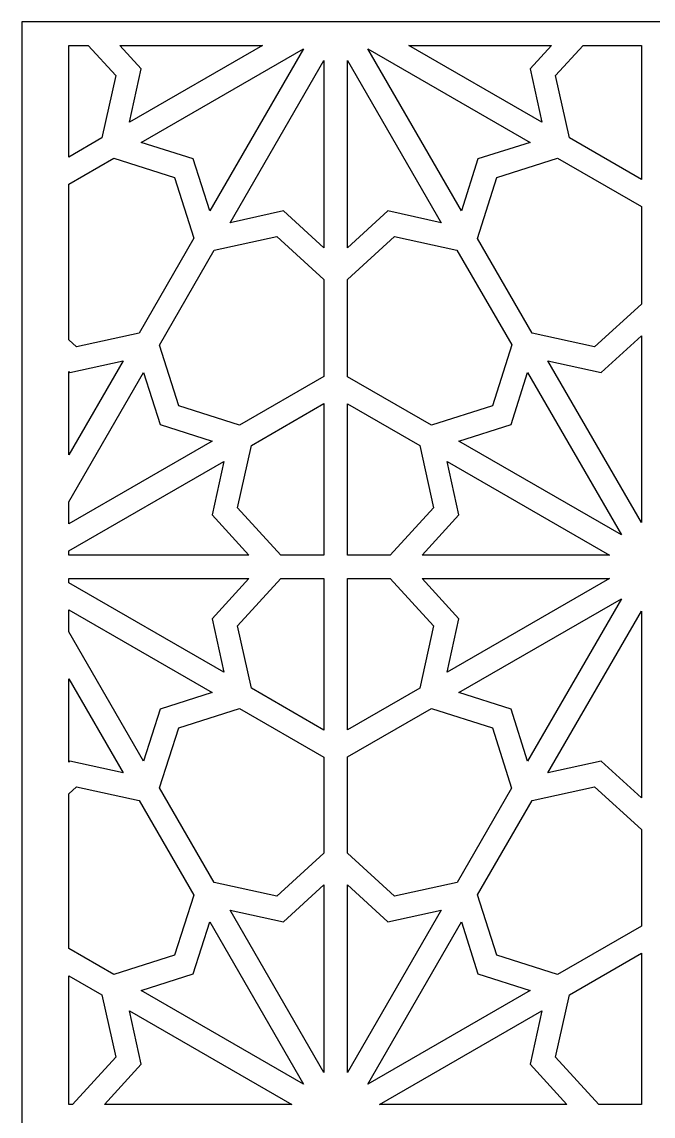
# Model space of a CAD drawing. Header units: centimetres. Extents: x -9.7 to 9.3, y -9.5 to 8.4.
# Drawn here: x 0.19 to 4.8, y 0.41 to 8.41 of the extents above; entities that cross this region are included whole.
import ezdxf

# ---------------------------------------------------------------- set-up
doc = ezdxf.new("R2010")
doc.units = ezdxf.units.CM
doc.header["$MEASUREMENT"] = 0
doc.layers.add('layer 1', color=7, linetype='Continuous')

msp = doc.modelspace()

# ---------------------------------------------------------------- linework, layer by layer
at = {"layer": 'layer 1', "color": 142}
for points, knots in [([(0.18538, -9.53857), (0.18538, -9.53857), (0.18538, 8.40606), (0.18538, 8.40606), (0.18538, 8.40606), (0.18538, 8.40606), (9.32914, 8.40606), (9.32914, 8.40606), (9.32914, 8.40606), (9.32914, 8.40606), (9.32914, 8.3587), (9.32914, 8.3587), (9.32914, 8.3587), (9.32914, 8.3587), (9.32914, 7.26911), (9.32914, 7.26911), (9.32914, 7.26911), (9.32914, 7.26911), (9.32914, 7.07114), (9.32914, 7.07114), (9.32914, 7.07114), (9.32914, 7.07114), (9.32914, 6.323), (9.32914, 6.323), (9.32914, 6.323), (9.32914, 6.323), (9.32914, 6.09078), (9.32914, 6.09078), (9.32914, 6.09078), (9.32914, 6.09078), (9.32914, 4.78451), (9.32914, 4.78451), (9.32914, 4.78451), (9.32914, 4.78451), (9.32914, 4.06155), (9.32914, 4.06155), (9.32914, 4.06155), (9.32914, 4.06155), (9.32914, 2.75528), (9.32914, 2.75528), (9.32914, 2.75528), (9.32914, 2.75528), (9.32914, 2.52306), (9.32914, 2.52306), (9.32914, 2.52306), (9.32914, 2.52306), (9.32914, 1.78148), (9.32914, 1.78148), (9.32914, 1.78148), (9.32914, 1.78148), (9.32914, 1.58351), (9.32914, 1.58351), (9.32914, 1.58351), (9.32914, 1.58351), (9.32914, 0.49392), (9.32914, 0.49392), (9.32914, 0.49392), (9.32914, 0.49392), (9.32914, 0.32248), (9.32914, 0.32248), (9.32914, 0.32248), (9.32914, 0.32248), (9.32914, -0.76711), (9.32914, -0.76711), (9.32914, -0.76711), (9.32914, -0.76711), (9.32914, -0.96508), (9.32914, -0.96508), (9.32914, -0.96508), (9.32914, -0.96508), (9.32914, -1.70574), (9.32914, -1.70574), (9.32914, -1.70574), (9.32914, -1.70574), (9.32914, -1.93796), (9.32914, -1.93796), (9.32914, -1.93796), (9.32914, -1.93796), (9.32914, -3.24423), (9.32914, -3.24423), (9.32914, -3.24423), (9.32914, -3.24423), (9.32914, -3.96719), (9.32914, -3.96719), (9.32914, -3.96719), (9.32914, -3.96719), (9.32914, -5.27346), (9.32914, -5.27346), (9.32914, -5.27346), (9.32914, -5.27346), (9.32914, -5.50567), (9.32914, -5.50567), (9.32914, -5.50567), (9.32914, -5.50567), (9.32914, -6.25475), (9.32914, -6.25475), (9.32914, -6.25475), (9.32914, -6.25475), (9.32914, -6.45272), (9.32914, -6.45272), (9.32914, -6.45272), (9.32914, -6.45272), (9.32914, -7.5423), (9.32914, -7.5423), (9.32914, -7.5423), (9.32914, -7.5423), (9.32914, -7.71375), (9.32914, -7.71375), (9.32914, -7.71375), (9.32914, -7.71375), (9.32914, -8.80333), (9.32914, -8.80333), (9.32914, -8.80333), (9.32914, -8.80333), (9.32914, -9.0013), (9.32914, -9.0013), (9.32914, -9.0013), (9.32914, -9.0013), (9.32914, -9.53857), (9.32914, -9.53857), (9.32914, -9.53857), (9.32914, -9.53857), (8.32404, -9.53857), (8.32404, -9.53857), (8.32404, -9.53857), (8.32404, -9.53857), (8.12607, -9.53857), (8.12607, -9.53857), (8.12607, -9.53857), (8.12607, -9.53857), (7.22014, -9.53857), (7.22014, -9.53857), (7.22014, -9.53857), (7.22014, -9.53857), (7.02387, -9.53857), (7.02387, -9.53857), (7.02387, -9.53857), (7.02387, -9.53857), (6.11794, -9.53857), (6.11794, -9.53857), (6.11794, -9.53857), (6.11794, -9.53857), (5.91997, -9.53857), (5.91997, -9.53857), (5.91997, -9.53857), (5.91997, -9.53857), (4.8823, -9.53857), (4.8823, -9.53857), (4.8823, -9.53857), (4.8823, -9.53857), (4.71085, -9.53857), (4.71085, -9.53857), (4.71085, -9.53857), (4.71085, -9.53857), (3.67953, -9.53857), (3.67953, -9.53857), (3.67953, -9.53857), (3.67953, -9.53857), (3.48156, -9.53857), (3.48156, -9.53857), (3.48156, -9.53857), (3.48156, -9.53857), (2.57563, -9.53857), (2.57563, -9.53857), (2.57563, -9.53857), (2.57563, -9.53857), (2.37935, -9.53857), (2.37935, -9.53857), (2.37935, -9.53857), (2.37935, -9.53857), (1.47342, -9.53857), (1.47342, -9.53857), (1.47342, -9.53857), (1.47342, -9.53857), (1.27545, -9.53857), (1.27545, -9.53857), (1.27545, -9.53857), (1.27545, -9.53857), (0.24027, -9.53857), (0.24027, -9.53857), (0.24027, -9.53857), (0.24027, -9.53857), (0.18538, -9.53857), (0.18538, -9.53857)], [0, 0, 0, 0, 0.0212766, 0.0212766, 0.0212766, 0.0212766, 0.0425532, 0.0425532, 0.0425532, 0.0425532, 0.0638298, 0.0638298, 0.0638298, 0.0638298, 0.0851064, 0.0851064, 0.0851064, 0.0851064, 0.106383, 0.106383, 0.106383, 0.106383, 0.1276596, 0.1276596, 0.1276596, 0.1276596, 0.1489362, 0.1489362, 0.1489362, 0.1489362, 0.1702128, 0.1702128, 0.1702128, 0.1702128, 0.1914894, 0.1914894, 0.1914894, 0.1914894, 0.212766, 0.212766, 0.212766, 0.212766, 0.2340426, 0.2340426, 0.2340426, 0.2340426, 0.2553191, 0.2553191, 0.2553191, 0.2553191, 0.2765957, 0.2765957, 0.2765957, 0.2765957, 0.2978723, 0.2978723, 0.2978723, 0.2978723, 0.3191489, 0.3191489, 0.3191489, 0.3191489, 0.3404255, 0.3404255, 0.3404255, 0.3404255, 0.3617021, 0.3617021, 0.3617021, 0.3617021, 0.3829787, 0.3829787, 0.3829787, 0.3829787, 0.4042553, 0.4042553, 0.4042553, 0.4042553, 0.4255319, 0.4255319, 0.4255319, 0.4255319, 0.4468085, 0.4468085, 0.4468085, 0.4468085, 0.4680851, 0.4680851, 0.4680851, 0.4680851, 0.4893617, 0.4893617, 0.4893617, 0.4893617, 0.5106383, 0.5106383, 0.5106383, 0.5106383, 0.5319149, 0.5319149, 0.5319149, 0.5319149, 0.5531915, 0.5531915, 0.5531915, 0.5531915, 0.5744681, 0.5744681, 0.5744681, 0.5744681, 0.5957447, 0.5957447, 0.5957447, 0.5957447, 0.6170213, 0.6170213, 0.6170213, 0.6170213, 0.6382979, 0.6382979, 0.6382979, 0.6382979, 0.6595745, 0.6595745, 0.6595745, 0.6595745, 0.6808511, 0.6808511, 0.6808511, 0.6808511, 0.7021277, 0.7021277, 0.7021277, 0.7021277, 0.7234043, 0.7234043, 0.7234043, 0.7234043, 0.7446809, 0.7446809, 0.7446809, 0.7446809, 0.7659574, 0.7659574, 0.7659574, 0.7659574, 0.787234, 0.787234, 0.787234, 0.787234, 0.8085106, 0.8085106, 0.8085106, 0.8085106, 0.8297872, 0.8297872, 0.8297872, 0.8297872, 0.8510638, 0.8510638, 0.8510638, 0.8510638, 0.8723404, 0.8723404, 0.8723404, 0.8723404, 0.893617, 0.893617, 0.893617, 0.893617, 0.9148936, 0.9148936, 0.9148936, 0.9148936, 0.9361702, 0.9361702, 0.9361702, 0.9361702, 0.9574468, 0.9574468, 0.9574468, 0.9574468, 1, 1, 1, 1]), ([(0.66896, 8.23462), (0.66896, 8.23462), (0.52827, 8.23462), (0.52827, 8.23462), (0.52827, 8.23462), (0.52827, 8.23462), (0.52827, 7.41803), (0.52827, 7.41803), (0.52827, 7.41803), (0.52827, 7.41803), (0.77022, 7.55772), (0.77022, 7.55772), (0.77022, 7.55772), (0.77022, 7.55772), (0.87062, 8.01387), (0.87062, 8.01387), (0.87062, 8.01387), (0.87062, 8.01387), (0.66896, 8.23462), (0.66896, 8.23462)], [0, 0, 0, 0, 0.1666667, 0.1666667, 0.1666667, 0.1666667, 0.3333333, 0.3333333, 0.3333333, 0.3333333, 0.5, 0.5, 0.5, 0.5, 0.6666667, 0.6666667, 0.6666667, 0.6666667, 1, 1, 1, 1]), ([(1.94265, 8.23462), (1.94265, 8.23462), (0.90117, 8.23462), (0.90117, 8.23462), (0.90117, 8.23462), (0.90117, 8.23462), (1.05717, 8.06385), (1.05717, 8.06385), (1.05717, 8.06385), (1.05717, 8.06385), (0.97133, 7.67382), (0.97133, 7.67382), (0.97133, 7.67382), (0.97133, 7.67382), (1.94265, 8.23462), (1.94265, 8.23462)], [0, 0, 0, 0, 0.2, 0.2, 0.2, 0.2, 0.4, 0.4, 0.4, 0.4, 0.6, 0.6, 0.6, 0.6, 1, 1, 1, 1]), ([(1.55841, 7.02398), (1.55841, 7.02398), (2.24329, 8.21022), (2.24329, 8.21022), (2.24329, 8.21022), (2.24329, 8.21022), (1.05705, 7.52535), (1.05705, 7.52535), (1.05705, 7.52535), (1.05705, 7.52535), (1.43775, 7.40468), (1.43775, 7.40468), (1.43775, 7.40468), (1.43775, 7.40468), (1.55841, 7.02398), (1.55841, 7.02398)], [0, 0, 0, 0, 0.2, 0.2, 0.2, 0.2, 0.4, 0.4, 0.4, 0.4, 0.6, 0.6, 0.6, 0.6, 1, 1, 1, 1]), ([(3.89792, 7.52535), (3.89792, 7.52535), (2.71169, 8.21022), (2.71169, 8.21022), (2.71169, 8.21022), (2.71169, 8.21022), (3.39656, 7.02398), (3.39656, 7.02398), (3.39656, 7.02398), (3.39656, 7.02398), (3.51723, 7.40468), (3.51723, 7.40468), (3.51723, 7.40468), (3.51723, 7.40468), (3.89792, 7.52535), (3.89792, 7.52535)], [0, 0, 0, 0, 0.2, 0.2, 0.2, 0.2, 0.4, 0.4, 0.4, 0.4, 0.6, 0.6, 0.6, 0.6, 1, 1, 1, 1]), ([(4.0538, 8.23462), (4.0538, 8.23462), (3.01233, 8.23462), (3.01233, 8.23462), (3.01233, 8.23462), (3.01233, 8.23462), (3.98365, 7.67382), (3.98365, 7.67382), (3.98365, 7.67382), (3.98365, 7.67382), (3.8978, 8.06385), (3.8978, 8.06385), (3.8978, 8.06385), (3.8978, 8.06385), (4.0538, 8.23462), (4.0538, 8.23462)], [0, 0, 0, 0, 0.2, 0.2, 0.2, 0.2, 0.4, 0.4, 0.4, 0.4, 0.6, 0.6, 0.6, 0.6, 1, 1, 1, 1]), ([(4.71085, 8.23462), (4.71085, 8.23462), (4.28602, 8.23462), (4.28602, 8.23462), (4.28602, 8.23462), (4.28602, 8.23462), (4.08435, 8.01387), (4.08435, 8.01387), (4.08435, 8.01387), (4.08435, 8.01387), (4.18475, 7.55772), (4.18475, 7.55772), (4.18475, 7.55772), (4.18475, 7.55772), (4.71085, 7.25397), (4.71085, 7.25397), (4.71085, 7.25397), (4.71085, 7.25397), (4.71085, 8.23462), (4.71085, 8.23462)], [0, 0, 0, 0, 0.1666667, 0.1666667, 0.1666667, 0.1666667, 0.3333333, 0.3333333, 0.3333333, 0.3333333, 0.5, 0.5, 0.5, 0.5, 0.6666667, 0.6666667, 0.6666667, 0.6666667, 1, 1, 1, 1]), ([(2.39176, 6.75475), (2.39176, 6.75475), (2.39176, 8.1245), (2.39176, 8.1245), (2.39176, 8.1245), (2.39176, 8.1245), (1.70689, 6.93826), (1.70689, 6.93826), (1.70689, 6.93826), (1.70689, 6.93826), (2.09692, 7.02411), (2.09692, 7.02411), (2.09692, 7.02411), (2.09692, 7.02411), (2.39176, 6.75475), (2.39176, 6.75475)], [0, 0, 0, 0, 0.2, 0.2, 0.2, 0.2, 0.4, 0.4, 0.4, 0.4, 0.6, 0.6, 0.6, 0.6, 1, 1, 1, 1]), ([(2.56321, 8.1245), (2.56321, 8.1245), (2.56321, 6.75475), (2.56321, 6.75475), (2.56321, 6.75475), (2.56321, 6.75475), (2.85806, 7.02411), (2.85806, 7.02411), (2.85806, 7.02411), (2.85806, 7.02411), (3.24809, 6.93826), (3.24809, 6.93826), (3.24809, 6.93826), (3.24809, 6.93826), (2.56321, 8.1245), (2.56321, 8.1245)], [0, 0, 0, 0, 0.2, 0.2, 0.2, 0.2, 0.4, 0.4, 0.4, 0.4, 0.6, 0.6, 0.6, 0.6, 1, 1, 1, 1]), ([(0.52827, 6.08181), (0.52827, 6.08181), (0.5851, 6.0299), (0.5851, 6.0299), (0.5851, 6.0299), (0.5851, 6.0299), (1.04125, 6.13029), (1.04125, 6.13029), (1.04125, 6.13029), (1.04125, 6.13029), (1.44188, 6.82421), (1.44188, 6.82421), (1.44188, 6.82421), (1.44188, 6.82421), (1.30118, 7.26811), (1.30118, 7.26811), (1.30118, 7.26811), (1.30118, 7.26811), (0.85595, 7.40924), (0.85595, 7.40924), (0.85595, 7.40924), (0.85595, 7.40924), (0.52827, 7.22006), (0.52827, 7.22006), (0.52827, 7.22006), (0.52827, 7.22006), (0.52827, 6.08181), (0.52827, 6.08181)], [0, 0, 0, 0, 0.125, 0.125, 0.125, 0.125, 0.25, 0.25, 0.25, 0.25, 0.375, 0.375, 0.375, 0.375, 0.5, 0.5, 0.5, 0.5, 0.625, 0.625, 0.625, 0.625, 0.75, 0.75, 0.75, 0.75, 1, 1, 1, 1]), ([(4.71085, 6.34298), (4.71085, 6.34298), (4.71085, 7.056), (4.71085, 7.056), (4.71085, 7.056), (4.71085, 7.056), (4.09903, 7.40924), (4.09903, 7.40924), (4.09903, 7.40924), (4.09903, 7.40924), (3.65379, 7.26811), (3.65379, 7.26811), (3.65379, 7.26811), (3.65379, 7.26811), (3.51267, 6.82288), (3.51267, 6.82288), (3.51267, 6.82288), (3.51267, 6.82288), (3.91261, 6.13016), (3.91261, 6.13016), (3.91261, 6.13016), (3.91261, 6.13016), (4.36813, 6.0299), (4.36813, 6.0299), (4.36813, 6.0299), (4.36813, 6.0299), (4.71085, 6.34298), (4.71085, 6.34298)], [0, 0, 0, 0, 0.125, 0.125, 0.125, 0.125, 0.25, 0.25, 0.25, 0.25, 0.375, 0.375, 0.375, 0.375, 0.5, 0.5, 0.5, 0.5, 0.625, 0.625, 0.625, 0.625, 0.75, 0.75, 0.75, 0.75, 1, 1, 1, 1]), ([(2.39176, 5.81367), (2.39176, 5.81367), (2.39176, 6.52254), (2.39176, 6.52254), (2.39176, 6.52254), (2.39176, 6.52254), (2.04693, 6.83755), (2.04693, 6.83755), (2.04693, 6.83755), (2.04693, 6.83755), (1.59078, 6.73716), (1.59078, 6.73716), (1.59078, 6.73716), (1.59078, 6.73716), (1.19015, 6.04324), (1.19015, 6.04324), (1.19015, 6.04324), (1.19015, 6.04324), (1.33085, 5.59934), (1.33085, 5.59934), (1.33085, 5.59934), (1.33085, 5.59934), (1.77608, 5.45821), (1.77608, 5.45821), (1.77608, 5.45821), (1.77608, 5.45821), (2.39176, 5.81367), (2.39176, 5.81367)], [0, 0, 0, 0, 0.125, 0.125, 0.125, 0.125, 0.25, 0.25, 0.25, 0.25, 0.375, 0.375, 0.375, 0.375, 0.5, 0.5, 0.5, 0.5, 0.625, 0.625, 0.625, 0.625, 0.75, 0.75, 0.75, 0.75, 1, 1, 1, 1]), ([(2.56321, 6.52254), (2.56321, 6.52254), (2.56321, 5.81267), (2.56321, 5.81267), (2.56321, 5.81267), (2.56321, 5.81267), (3.17715, 5.45821), (3.17715, 5.45821), (3.17715, 5.45821), (3.17715, 5.45821), (3.62238, 5.59934), (3.62238, 5.59934), (3.62238, 5.59934), (3.62238, 5.59934), (3.76351, 6.04457), (3.76351, 6.04457), (3.76351, 6.04457), (3.76351, 6.04457), (3.36356, 6.73729), (3.36356, 6.73729), (3.36356, 6.73729), (3.36356, 6.73729), (2.90804, 6.83755), (2.90804, 6.83755), (2.90804, 6.83755), (2.90804, 6.83755), (2.56321, 6.52254), (2.56321, 6.52254)], [0, 0, 0, 0, 0.125, 0.125, 0.125, 0.125, 0.25, 0.25, 0.25, 0.25, 0.375, 0.375, 0.375, 0.375, 0.5, 0.5, 0.5, 0.5, 0.625, 0.625, 0.625, 0.625, 0.75, 0.75, 0.75, 0.75, 1, 1, 1, 1]), ([(4.02809, 5.92919), (4.02809, 5.92919), (4.71085, 4.74661), (4.71085, 4.74661), (4.71085, 4.74661), (4.71085, 4.74661), (4.71085, 6.11077), (4.71085, 6.11077), (4.71085, 6.11077), (4.71085, 6.11077), (4.41812, 5.84334), (4.41812, 5.84334), (4.41812, 5.84334), (4.41812, 5.84334), (4.02809, 5.92919), (4.02809, 5.92919)], [0, 0, 0, 0, 0.2, 0.2, 0.2, 0.2, 0.4, 0.4, 0.4, 0.4, 0.6, 0.6, 0.6, 0.6, 1, 1, 1, 1]), ([(0.52827, 5.2418), (0.52827, 5.2418), (0.92514, 5.92919), (0.92514, 5.92919), (0.92514, 5.92919), (0.92514, 5.92919), (0.53511, 5.84334), (0.53511, 5.84334), (0.53511, 5.84334), (0.53511, 5.84334), (0.52827, 5.84959), (0.52827, 5.84959), (0.52827, 5.84959), (0.52827, 5.84959), (0.52827, 5.2418), (0.52827, 5.2418)], [0, 0, 0, 0, 0.2, 0.2, 0.2, 0.2, 0.4, 0.4, 0.4, 0.4, 0.6, 0.6, 0.6, 0.6, 1, 1, 1, 1]), ([(1.07362, 5.84347), (1.07362, 5.84347), (0.52827, 4.89891), (0.52827, 4.89891), (0.52827, 4.89891), (0.52827, 4.89891), (0.52827, 4.73779), (0.52827, 4.73779), (0.52827, 4.73779), (0.52827, 4.73779), (1.57498, 5.3421), (1.57498, 5.3421), (1.57498, 5.3421), (1.57498, 5.3421), (1.19428, 5.46277), (1.19428, 5.46277), (1.19428, 5.46277), (1.19428, 5.46277), (1.07362, 5.84347), (1.07362, 5.84347)], [0, 0, 0, 0, 0.1666667, 0.1666667, 0.1666667, 0.1666667, 0.3333333, 0.3333333, 0.3333333, 0.3333333, 0.5, 0.5, 0.5, 0.5, 0.6666667, 0.6666667, 0.6666667, 0.6666667, 1, 1, 1, 1]), ([(3.37825, 5.3421), (3.37825, 5.3421), (4.56449, 4.65723), (4.56449, 4.65723), (4.56449, 4.65723), (4.56449, 4.65723), (3.87961, 5.84347), (3.87961, 5.84347), (3.87961, 5.84347), (3.87961, 5.84347), (3.75895, 5.46277), (3.75895, 5.46277), (3.75895, 5.46277), (3.75895, 5.46277), (3.37825, 5.3421), (3.37825, 5.3421)], [0, 0, 0, 0, 0.2, 0.2, 0.2, 0.2, 0.4, 0.4, 0.4, 0.4, 0.6, 0.6, 0.6, 0.6, 1, 1, 1, 1]), ([(2.39176, 4.50875), (2.39176, 4.50875), (2.39176, 5.61571), (2.39176, 5.61571), (2.39176, 5.61571), (2.39176, 5.61571), (1.86181, 5.30974), (1.86181, 5.30974), (1.86181, 5.30974), (1.86181, 5.30974), (1.76141, 4.85359), (1.76141, 4.85359), (1.76141, 4.85359), (1.76141, 4.85359), (2.07643, 4.50875), (2.07643, 4.50875), (2.07643, 4.50875), (2.07643, 4.50875), (2.39176, 4.50875), (2.39176, 4.50875)], [0, 0, 0, 0, 0.1666667, 0.1666667, 0.1666667, 0.1666667, 0.3333333, 0.3333333, 0.3333333, 0.3333333, 0.5, 0.5, 0.5, 0.5, 0.6666667, 0.6666667, 0.6666667, 0.6666667, 1, 1, 1, 1]), ([(2.56321, 5.6147), (2.56321, 5.6147), (2.56321, 4.50875), (2.56321, 4.50875), (2.56321, 4.50875), (2.56321, 4.50875), (2.8768, 4.50875), (2.8768, 4.50875), (2.8768, 4.50875), (2.8768, 4.50875), (3.19182, 4.85359), (3.19182, 4.85359), (3.19182, 4.85359), (3.19182, 4.85359), (3.09142, 5.30974), (3.09142, 5.30974), (3.09142, 5.30974), (3.09142, 5.30974), (2.56321, 5.6147), (2.56321, 5.6147)], [0, 0, 0, 0, 0.1666667, 0.1666667, 0.1666667, 0.1666667, 0.3333333, 0.3333333, 0.3333333, 0.3333333, 0.5, 0.5, 0.5, 0.5, 0.6666667, 0.6666667, 0.6666667, 0.6666667, 1, 1, 1, 1]), ([(0.52827, 4.50875), (0.52827, 4.50875), (1.84421, 4.50875), (1.84421, 4.50875), (1.84421, 4.50875), (1.84421, 4.50875), (1.57486, 4.8036), (1.57486, 4.8036), (1.57486, 4.8036), (1.57486, 4.8036), (1.6607, 5.19363), (1.6607, 5.19363), (1.6607, 5.19363), (1.6607, 5.19363), (0.52827, 4.53982), (0.52827, 4.53982), (0.52827, 4.53982), (0.52827, 4.53982), (0.52827, 4.50875), (0.52827, 4.50875)], [0, 0, 0, 0, 0.1666667, 0.1666667, 0.1666667, 0.1666667, 0.3333333, 0.3333333, 0.3333333, 0.3333333, 0.5, 0.5, 0.5, 0.5, 0.6666667, 0.6666667, 0.6666667, 0.6666667, 1, 1, 1, 1]), ([(3.10902, 4.50875), (3.10902, 4.50875), (4.47877, 4.50875), (4.47877, 4.50875), (4.47877, 4.50875), (4.47877, 4.50875), (3.29253, 5.19363), (3.29253, 5.19363), (3.29253, 5.19363), (3.29253, 5.19363), (3.37837, 4.8036), (3.37837, 4.8036), (3.37837, 4.8036), (3.37837, 4.8036), (3.10902, 4.50875), (3.10902, 4.50875)], [0, 0, 0, 0, 0.2, 0.2, 0.2, 0.2, 0.4, 0.4, 0.4, 0.4, 0.6, 0.6, 0.6, 0.6, 1, 1, 1, 1]), ([(1.84421, 4.33731), (1.84421, 4.33731), (0.52827, 4.33731), (0.52827, 4.33731), (0.52827, 4.33731), (0.52827, 4.33731), (0.52827, 4.30624), (0.52827, 4.30624), (0.52827, 4.30624), (0.52827, 4.30624), (1.6607, 3.65243), (1.6607, 3.65243), (1.6607, 3.65243), (1.6607, 3.65243), (1.57486, 4.04246), (1.57486, 4.04246), (1.57486, 4.04246), (1.57486, 4.04246), (1.84421, 4.33731), (1.84421, 4.33731)], [0, 0, 0, 0, 0.1666667, 0.1666667, 0.1666667, 0.1666667, 0.3333333, 0.3333333, 0.3333333, 0.3333333, 0.5, 0.5, 0.5, 0.5, 0.6666667, 0.6666667, 0.6666667, 0.6666667, 1, 1, 1, 1]), ([(2.39176, 3.23035), (2.39176, 3.23035), (2.39176, 4.33731), (2.39176, 4.33731), (2.39176, 4.33731), (2.39176, 4.33731), (2.07643, 4.33731), (2.07643, 4.33731), (2.07643, 4.33731), (2.07643, 4.33731), (1.76141, 3.99247), (1.76141, 3.99247), (1.76141, 3.99247), (1.76141, 3.99247), (1.86181, 3.53632), (1.86181, 3.53632), (1.86181, 3.53632), (1.86181, 3.53632), (2.39176, 3.23035), (2.39176, 3.23035)], [0, 0, 0, 0, 0.1666667, 0.1666667, 0.1666667, 0.1666667, 0.3333333, 0.3333333, 0.3333333, 0.3333333, 0.5, 0.5, 0.5, 0.5, 0.6666667, 0.6666667, 0.6666667, 0.6666667, 1, 1, 1, 1]), ([(2.56321, 4.33731), (2.56321, 4.33731), (2.56321, 3.23136), (2.56321, 3.23136), (2.56321, 3.23136), (2.56321, 3.23136), (3.09142, 3.53632), (3.09142, 3.53632), (3.09142, 3.53632), (3.09142, 3.53632), (3.19182, 3.99247), (3.19182, 3.99247), (3.19182, 3.99247), (3.19182, 3.99247), (2.8768, 4.33731), (2.8768, 4.33731), (2.8768, 4.33731), (2.8768, 4.33731), (2.56321, 4.33731), (2.56321, 4.33731)], [0, 0, 0, 0, 0.1666667, 0.1666667, 0.1666667, 0.1666667, 0.3333333, 0.3333333, 0.3333333, 0.3333333, 0.5, 0.5, 0.5, 0.5, 0.6666667, 0.6666667, 0.6666667, 0.6666667, 1, 1, 1, 1]), ([(4.47877, 4.33731), (4.47877, 4.33731), (3.10902, 4.33731), (3.10902, 4.33731), (3.10902, 4.33731), (3.10902, 4.33731), (3.37837, 4.04246), (3.37837, 4.04246), (3.37837, 4.04246), (3.37837, 4.04246), (3.29253, 3.65243), (3.29253, 3.65243), (3.29253, 3.65243), (3.29253, 3.65243), (4.47877, 4.33731), (4.47877, 4.33731)], [0, 0, 0, 0, 0.2, 0.2, 0.2, 0.2, 0.4, 0.4, 0.4, 0.4, 0.6, 0.6, 0.6, 0.6, 1, 1, 1, 1]), ([(3.87961, 3.00259), (3.87961, 3.00259), (4.56449, 4.18883), (4.56449, 4.18883), (4.56449, 4.18883), (4.56449, 4.18883), (3.37825, 3.50396), (3.37825, 3.50396), (3.37825, 3.50396), (3.37825, 3.50396), (3.75895, 3.38329), (3.75895, 3.38329), (3.75895, 3.38329), (3.75895, 3.38329), (3.87961, 3.00259), (3.87961, 3.00259)], [0, 0, 0, 0, 0.2, 0.2, 0.2, 0.2, 0.4, 0.4, 0.4, 0.4, 0.6, 0.6, 0.6, 0.6, 1, 1, 1, 1]), ([(1.57498, 3.50396), (1.57498, 3.50396), (0.52827, 4.10827), (0.52827, 4.10827), (0.52827, 4.10827), (0.52827, 4.10827), (0.52827, 3.94715), (0.52827, 3.94715), (0.52827, 3.94715), (0.52827, 3.94715), (1.07362, 3.00259), (1.07362, 3.00259), (1.07362, 3.00259), (1.07362, 3.00259), (1.19428, 3.38329), (1.19428, 3.38329), (1.19428, 3.38329), (1.19428, 3.38329), (1.57498, 3.50396), (1.57498, 3.50396)], [0, 0, 0, 0, 0.1666667, 0.1666667, 0.1666667, 0.1666667, 0.3333333, 0.3333333, 0.3333333, 0.3333333, 0.5, 0.5, 0.5, 0.5, 0.6666667, 0.6666667, 0.6666667, 0.6666667, 1, 1, 1, 1]), ([(4.71085, 4.09945), (4.71085, 4.09945), (4.02809, 2.91687), (4.02809, 2.91687), (4.02809, 2.91687), (4.02809, 2.91687), (4.41812, 3.00271), (4.41812, 3.00271), (4.41812, 3.00271), (4.41812, 3.00271), (4.71085, 2.73529), (4.71085, 2.73529), (4.71085, 2.73529), (4.71085, 2.73529), (4.71085, 4.09945), (4.71085, 4.09945)], [0, 0, 0, 0, 0.2, 0.2, 0.2, 0.2, 0.4, 0.4, 0.4, 0.4, 0.6, 0.6, 0.6, 0.6, 1, 1, 1, 1]), ([(0.52827, 2.99647), (0.52827, 2.99647), (0.53511, 3.00271), (0.53511, 3.00271), (0.53511, 3.00271), (0.53511, 3.00271), (0.92514, 2.91687), (0.92514, 2.91687), (0.92514, 2.91687), (0.92514, 2.91687), (0.52827, 3.60426), (0.52827, 3.60426), (0.52827, 3.60426), (0.52827, 3.60426), (0.52827, 2.99647), (0.52827, 2.99647)], [0, 0, 0, 0, 0.2, 0.2, 0.2, 0.2, 0.4, 0.4, 0.4, 0.4, 0.6, 0.6, 0.6, 0.6, 1, 1, 1, 1]), ([(2.39176, 2.33008), (2.39176, 2.33008), (2.39176, 3.03238), (2.39176, 3.03238), (2.39176, 3.03238), (2.39176, 3.03238), (1.77608, 3.38785), (1.77608, 3.38785), (1.77608, 3.38785), (1.77608, 3.38785), (1.33085, 3.24672), (1.33085, 3.24672), (1.33085, 3.24672), (1.33085, 3.24672), (1.19149, 2.80706), (1.19149, 2.80706), (1.19149, 2.80706), (1.19149, 2.80706), (1.59078, 2.11546), (1.59078, 2.11546), (1.59078, 2.11546), (1.59078, 2.11546), (2.04693, 2.01506), (2.04693, 2.01506), (2.04693, 2.01506), (2.04693, 2.01506), (2.39176, 2.33008), (2.39176, 2.33008)], [0, 0, 0, 0, 0.125, 0.125, 0.125, 0.125, 0.25, 0.25, 0.25, 0.25, 0.375, 0.375, 0.375, 0.375, 0.5, 0.5, 0.5, 0.5, 0.625, 0.625, 0.625, 0.625, 0.75, 0.75, 0.75, 0.75, 1, 1, 1, 1]), ([(2.56321, 3.03339), (2.56321, 3.03339), (2.56321, 2.33008), (2.56321, 2.33008), (2.56321, 2.33008), (2.56321, 2.33008), (2.90804, 2.01506), (2.90804, 2.01506), (2.90804, 2.01506), (2.90804, 2.01506), (3.36419, 2.11546), (3.36419, 2.11546), (3.36419, 2.11546), (3.36419, 2.11546), (3.76236, 2.80511), (3.76236, 2.80511), (3.76236, 2.80511), (3.76236, 2.80511), (3.62238, 3.24672), (3.62238, 3.24672), (3.62238, 3.24672), (3.62238, 3.24672), (3.17715, 3.38785), (3.17715, 3.38785), (3.17715, 3.38785), (3.17715, 3.38785), (2.56321, 3.03339), (2.56321, 3.03339)], [0, 0, 0, 0, 0.125, 0.125, 0.125, 0.125, 0.25, 0.25, 0.25, 0.25, 0.375, 0.375, 0.375, 0.375, 0.5, 0.5, 0.5, 0.5, 0.625, 0.625, 0.625, 0.625, 0.75, 0.75, 0.75, 0.75, 1, 1, 1, 1]), ([(0.52827, 1.63256), (0.52827, 1.63256), (0.85595, 1.44338), (0.85595, 1.44338), (0.85595, 1.44338), (0.85595, 1.44338), (1.30118, 1.58451), (1.30118, 1.58451), (1.30118, 1.58451), (1.30118, 1.58451), (1.44054, 2.02417), (1.44054, 2.02417), (1.44054, 2.02417), (1.44054, 2.02417), (1.04125, 2.71576), (1.04125, 2.71576), (1.04125, 2.71576), (1.04125, 2.71576), (0.5851, 2.81616), (0.5851, 2.81616), (0.5851, 2.81616), (0.5851, 2.81616), (0.52827, 2.76425), (0.52827, 2.76425), (0.52827, 2.76425), (0.52827, 2.76425), (0.52827, 1.63256), (0.52827, 1.63256)], [0, 0, 0, 0, 0.125, 0.125, 0.125, 0.125, 0.25, 0.25, 0.25, 0.25, 0.375, 0.375, 0.375, 0.375, 0.5, 0.5, 0.5, 0.5, 0.625, 0.625, 0.625, 0.625, 0.75, 0.75, 0.75, 0.75, 1, 1, 1, 1]), ([(3.91198, 2.71576), (3.91198, 2.71576), (3.51382, 2.02612), (3.51382, 2.02612), (3.51382, 2.02612), (3.51382, 2.02612), (3.65379, 1.58451), (3.65379, 1.58451), (3.65379, 1.58451), (3.65379, 1.58451), (4.09903, 1.44338), (4.09903, 1.44338), (4.09903, 1.44338), (4.09903, 1.44338), (4.71085, 1.79662), (4.71085, 1.79662), (4.71085, 1.79662), (4.71085, 1.79662), (4.71085, 2.50308), (4.71085, 2.50308), (4.71085, 2.50308), (4.71085, 2.50308), (4.36813, 2.81616), (4.36813, 2.81616), (4.36813, 2.81616), (4.36813, 2.81616), (3.91198, 2.71576), (3.91198, 2.71576)], [0, 0, 0, 0, 0.125, 0.125, 0.125, 0.125, 0.25, 0.25, 0.25, 0.25, 0.375, 0.375, 0.375, 0.375, 0.5, 0.5, 0.5, 0.5, 0.625, 0.625, 0.625, 0.625, 0.75, 0.75, 0.75, 0.75, 1, 1, 1, 1]), ([(2.39176, 0.72812), (2.39176, 0.72812), (2.39176, 2.09787), (2.39176, 2.09787), (2.39176, 2.09787), (2.39176, 2.09787), (2.09692, 1.82851), (2.09692, 1.82851), (2.09692, 1.82851), (2.09692, 1.82851), (1.70689, 1.91436), (1.70689, 1.91436), (1.70689, 1.91436), (1.70689, 1.91436), (2.39176, 0.72812), (2.39176, 0.72812)], [0, 0, 0, 0, 0.2, 0.2, 0.2, 0.2, 0.4, 0.4, 0.4, 0.4, 0.6, 0.6, 0.6, 0.6, 1, 1, 1, 1]), ([(2.56321, 2.09787), (2.56321, 2.09787), (2.56321, 0.72812), (2.56321, 0.72812), (2.56321, 0.72812), (2.56321, 0.72812), (3.24809, 1.91436), (3.24809, 1.91436), (3.24809, 1.91436), (3.24809, 1.91436), (2.85806, 1.82851), (2.85806, 1.82851), (2.85806, 1.82851), (2.85806, 1.82851), (2.56321, 2.09787), (2.56321, 2.09787)], [0, 0, 0, 0, 0.2, 0.2, 0.2, 0.2, 0.4, 0.4, 0.4, 0.4, 0.6, 0.6, 0.6, 0.6, 1, 1, 1, 1]), ([(1.05705, 1.32727), (1.05705, 1.32727), (2.24329, 0.6424), (2.24329, 0.6424), (2.24329, 0.6424), (2.24329, 0.6424), (1.55841, 1.82863), (1.55841, 1.82863), (1.55841, 1.82863), (1.55841, 1.82863), (1.43775, 1.44794), (1.43775, 1.44794), (1.43775, 1.44794), (1.43775, 1.44794), (1.05705, 1.32727), (1.05705, 1.32727)], [0, 0, 0, 0, 0.2, 0.2, 0.2, 0.2, 0.4, 0.4, 0.4, 0.4, 0.6, 0.6, 0.6, 0.6, 1, 1, 1, 1]), ([(3.39656, 1.82863), (3.39656, 1.82863), (2.71169, 0.6424), (2.71169, 0.6424), (2.71169, 0.6424), (2.71169, 0.6424), (3.89792, 1.32727), (3.89792, 1.32727), (3.89792, 1.32727), (3.89792, 1.32727), (3.51723, 1.44794), (3.51723, 1.44794), (3.51723, 1.44794), (3.51723, 1.44794), (3.39656, 1.82863), (3.39656, 1.82863)], [0, 0, 0, 0, 0.2, 0.2, 0.2, 0.2, 0.4, 0.4, 0.4, 0.4, 0.6, 0.6, 0.6, 0.6, 1, 1, 1, 1]), ([(4.18475, 1.2949), (4.18475, 1.2949), (4.08435, 0.83875), (4.08435, 0.83875), (4.08435, 0.83875), (4.08435, 0.83875), (4.39937, 0.49392), (4.39937, 0.49392), (4.39937, 0.49392), (4.39937, 0.49392), (4.71085, 0.49392), (4.71085, 0.49392), (4.71085, 0.49392), (4.71085, 0.49392), (4.71085, 1.59865), (4.71085, 1.59865), (4.71085, 1.59865), (4.71085, 1.59865), (4.18475, 1.2949), (4.18475, 1.2949)], [0, 0, 0, 0, 0.1666667, 0.1666667, 0.1666667, 0.1666667, 0.3333333, 0.3333333, 0.3333333, 0.3333333, 0.5, 0.5, 0.5, 0.5, 0.6666667, 0.6666667, 0.6666667, 0.6666667, 1, 1, 1, 1]), ([(0.52827, 0.49392), (0.52827, 0.49392), (0.5556, 0.49392), (0.5556, 0.49392), (0.5556, 0.49392), (0.5556, 0.49392), (0.87062, 0.83875), (0.87062, 0.83875), (0.87062, 0.83875), (0.87062, 0.83875), (0.77022, 1.2949), (0.77022, 1.2949), (0.77022, 1.2949), (0.77022, 1.2949), (0.52827, 1.43459), (0.52827, 1.43459), (0.52827, 1.43459), (0.52827, 1.43459), (0.52827, 0.49392), (0.52827, 0.49392)], [0, 0, 0, 0, 0.1666667, 0.1666667, 0.1666667, 0.1666667, 0.3333333, 0.3333333, 0.3333333, 0.3333333, 0.5, 0.5, 0.5, 0.5, 0.6666667, 0.6666667, 0.6666667, 0.6666667, 1, 1, 1, 1]), ([(2.15757, 0.49392), (2.15757, 0.49392), (0.97133, 1.1788), (0.97133, 1.1788), (0.97133, 1.1788), (0.97133, 1.1788), (1.05717, 0.78877), (1.05717, 0.78877), (1.05717, 0.78877), (1.05717, 0.78877), (0.78782, 0.49392), (0.78782, 0.49392), (0.78782, 0.49392), (0.78782, 0.49392), (2.15757, 0.49392), (2.15757, 0.49392)], [0, 0, 0, 0, 0.2, 0.2, 0.2, 0.2, 0.4, 0.4, 0.4, 0.4, 0.6, 0.6, 0.6, 0.6, 1, 1, 1, 1]), ([(3.98365, 1.1788), (3.98365, 1.1788), (2.79741, 0.49392), (2.79741, 0.49392), (2.79741, 0.49392), (2.79741, 0.49392), (4.16716, 0.49392), (4.16716, 0.49392), (4.16716, 0.49392), (4.16716, 0.49392), (3.8978, 0.78877), (3.8978, 0.78877), (3.8978, 0.78877), (3.8978, 0.78877), (3.98365, 1.1788), (3.98365, 1.1788)], [0, 0, 0, 0, 0.2, 0.2, 0.2, 0.2, 0.4, 0.4, 0.4, 0.4, 0.6, 0.6, 0.6, 0.6, 1, 1, 1, 1])]:
    msp.add_open_spline(points, degree=3, knots=knots, dxfattribs=at)

doc.saveas('drawing.dxf')
